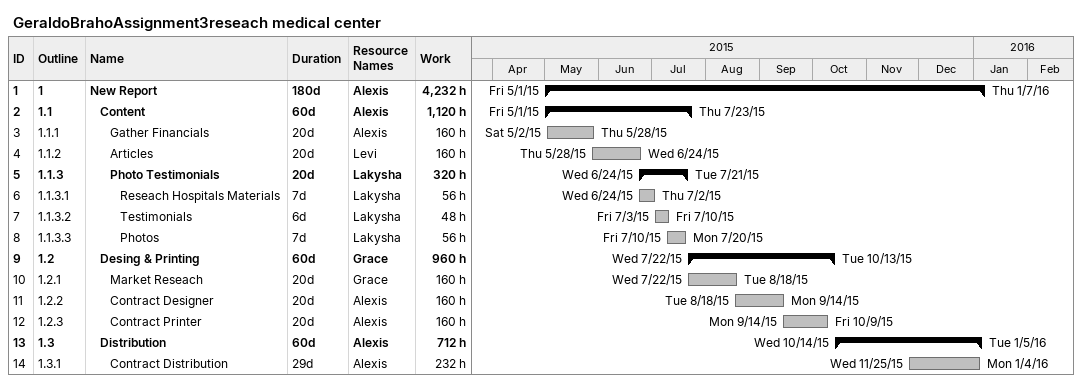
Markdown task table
GeraldoBrahoAssignment3reseach medical center

| ID | WBS | Task | Duration | Start | Finish | Resources | Work (h) |
|---|---|---|---|---|---|---|---|
| 1 | 1 | **New Report** | 180d | 2015-05-01 | 2016-01-07 | Alexis | 4232 |
| 2 | 1.1 | **Content** | 60d | 2015-05-01 | 2015-07-23 | Alexis | 1120 |
| 3 | 1.1.1 | Gather Financials | 20d | 2015-05-02 | 2015-05-28 | Alexis | 160 |
| 4 | 1.1.2 | Articles | 20d | 2015-05-28 | 2015-06-24 | Levi | 160 |
| 5 | 1.1.3 | **Photo Testimonials** | 20d | 2015-06-24 | 2015-07-21 | Lakysha | 320 |
| 6 | 1.1.3.1 | Reseach Hospitals Materials | 7d | 2015-06-24 | 2015-07-02 | Lakysha | 56 |
| 7 | 1.1.3.2 | Testimonials | 6d | 2015-07-03 | 2015-07-10 | Lakysha | 48 |
| 8 | 1.1.3.3 | Photos | 7d | 2015-07-10 | 2015-07-20 | Lakysha | 56 |
| 9 | 1.2 | **Desing & Printing** | 60d | 2015-07-22 | 2015-10-13 | Grace | 960 |
| 10 | 1.2.1 | Market Reseach | 20d | 2015-07-22 | 2015-08-18 | Grace | 160 |
| 11 | 1.2.2 | Contract Designer | 20d | 2015-08-18 | 2015-09-14 | Alexis | 160 |
| 12 | 1.2.3 | Contract Printer | 20d | 2015-09-14 | 2015-10-09 | Alexis | 160 |
| 13 | 1.3 | **Distribution** | 60d | 2015-10-14 | 2016-01-05 | Alexis | 712 |
| 14 | 1.3.1 | Contract Distribution | 29d | 2015-11-25 | 2016-01-04 | Alexis | 232 |
